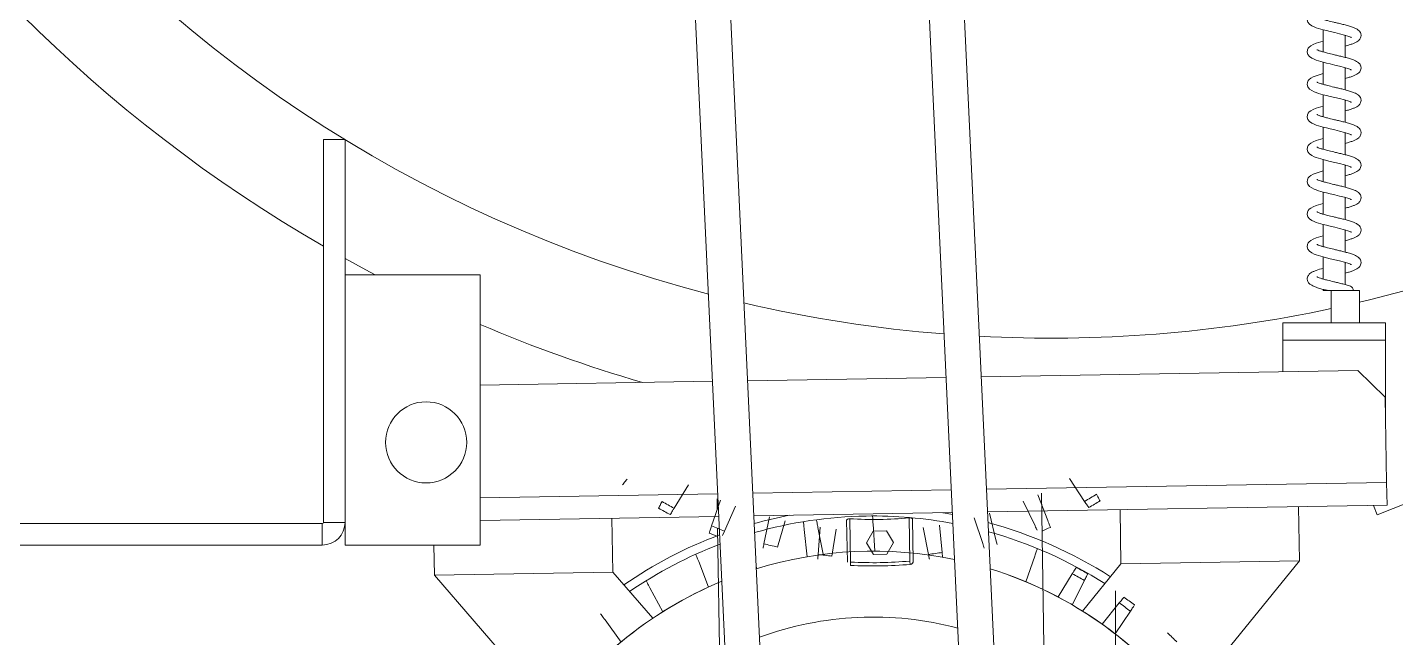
# Model space of a CAD drawing. Extents: x -2187 to 96136, y -11110 to 52208.
# Drawn here: x 38513 to 39019, y 18998 to 19224 of the extents above; entities that cross this region are included whole.
import ezdxf

# ---------------------------------------------------------------- set-up
doc = ezdxf.new("R2010")
doc.units = 0
doc.header["$LTSCALE"] = 1000
doc.header["$MEASUREMENT"] = 0

msp = doc.modelspace()

# ---------------------------------------------------------------- linework, layer by layer
at = {"color": 7, "linetype": 'Continuous', "lineweight": 15}
for p, q in [((38839.743, 19646.81), (38875.12, 18886.245)), ((38775.828, 18881.626), (38740.45, 19642.192)), ((38787.168, 18917.605), (38755.082, 19607.421)), ((38828.402, 19610.831), (38860.489, 18921.016)), ((38991.974, 19222.965), (38991.974, 19214.774)), ((39000.006, 19212.779), (39000.006, 19220.967)), ((38991.649, 19214.874), (38991.974, 19214.967)), ((38991.974, 19210.965), (38991.974, 19202.774)), ((39000.006, 19200.779), (39000.006, 19208.967)), ((38991.649, 19202.874), (38991.974, 19202.967)), ((38991.974, 19198.965), (38991.974, 19190.774)), ((39000.006, 19188.779), (39000.006, 19196.967)), ((38991.649, 19190.874), (38991.974, 19190.967)), ((38630.097, 19182.405), (38622.097, 19182.405)), ((38622.097, 19040.805), (38622.097, 19182.405)), ((38630.097, 19040.805), (38630.097, 19182.405)), ((38991.974, 19186.965), (38991.974, 19178.774)), ((39000.006, 19176.779), (39000.006, 19184.967)), ((38991.649, 19178.874), (38991.974, 19178.967)), ((38991.974, 19174.965), (38991.974, 19166.774)), ((39000.006, 19164.779), (39000.006, 19172.967)), ((38991.649, 19166.874), (38991.974, 19166.967)), ((38991.974, 19162.965), (38991.974, 19154.774)), ((39000.006, 19152.779), (39000.006, 19160.967)), ((38991.649, 19154.874), (38991.974, 19154.967)), ((38991.974, 19150.965), (38991.974, 19142.774)), ((39000.006, 19140.779), (39000.006, 19148.967)), ((38991.649, 19142.874), (38991.974, 19142.967)), ((38991.974, 19138.965), (38991.974, 19130.774)), ((39000.006, 19128.779), (39000.006, 19136.967)), ((38680.097, 19132.405), (38630.097, 19132.405)), ((38680.097, 19132.405), (38680.097, 19032.405)), ((38991.649, 19130.874), (38991.974, 19130.967)), ((38991.974, 19126.965), (38991.974, 19126.594)), ((38993.177, 19126.594), (38991.974, 19126.594)), ((38994.907, 19126.594), (39005.404, 19126.594)), ((38994.907, 19126.594), (38994.907, 19114.594)), ((39005.404, 19126.594), (39005.404, 19114.594)), ((38990.829, 19114.594), (38976.99, 19114.594)), ((38976.99, 19114.594), (38976.99, 19108.194)), ((38994.907, 19114.594), (38990.829, 19114.594)), ((38994.907, 19114.594), (39001.228, 19114.594)), ((39014.99, 19114.594), (39001.228, 19114.594)), ((39014.99, 19114.594), (39014.99, 19108.194)), ((39014.99, 19108.194), (38976.99, 19108.194)), ((38976.99, 19108.194), (38976.99, 19096.491)), ((39014.99, 19108.194), (39014.99, 19079.753)), ((38865.427, 19094.631), (39004.702, 19096.953)), ((39014.867, 19087.121), (39004.702, 19096.953)), ((38680.097, 19091.541), (38765.997, 19092.973)), ((38779.001, 19093.19), (38852.423, 19094.414)), ((39015.394, 19055.525), (39014.867, 19087.121)), ((38903.675, 19048.581), (38898.113, 19057)), ((39053.882, 19060.276), (39011.874, 19043.551)), ((38757.107, 19054.649), (38751.828, 19046.05)), ((38886.424, 19050.991), (38890.033, 19041.568)), ((38887.689, 19051.578), (38889.633, 18934.97)), ((39015.534, 19047.126), (39015.394, 19055.525)), ((38765.696, 19039.496), (38768.989, 19049.034)), ((38767.706, 19049.578), (38767.773, 19045.513)), ((38774.567, 19046.831), (38770.455, 19037.616)), ((38867.752, 19044.663), (39015.534, 19047.126)), ((38885.339, 19039.532), (38880.923, 19048.604)), ((38983.118, 19026.583), (38982.785, 19046.58)), ((39011.874, 19043.551), (39010.591, 19047.044)), ((38622.097, 19040.805), (38630.097, 19040.805)), ((38630.097, 19040.805), (38630.097, 19032.405)), ((38680.097, 19041.534), (38768.321, 19043.005)), ((38729.153, 19022.349), (38728.82, 19042.346)), ((38781.325, 19043.222), (38854.748, 19044.446)), ((38785.061, 19032.929), (38787.08, 19042.815)), ((38792.898, 19041.36), (38790.025, 19031.687)), ((38815.916, 19026.104), (38815.658, 19041.589)), ((38817.135, 19026.124), (38816.868, 19042.144)), ((38838.802, 19042.51), (38839.069, 19026.49)), ((38840.029, 19041.996), (38840.288, 19026.51)), ((38865.979, 19032.953), (38862.784, 19042.525)), ((38868.55, 19044.173), (38870.898, 19034.36)), ((38917.127, 19025.483), (38916.794, 19045.48)), ((38488.497, 19040.405), (38621.697, 19040.405)), ((38621.697, 19032.405), (38621.697, 19040.405)), ((38767.888, 19038.608), (38769.65, 18932.97)), ((38770.455, 19037.616), (38769.744, 19036.021)), ((38801.009, 19028.125), (38799.962, 19038.161)), ((38805.023, 19038.913), (38806.941, 19029.006)), ((38805.117, 19028.946), (38805.829, 19039.011)), ((38811.787, 19038.327), (38810.2, 19028.362)), ((38825.432, 19037.563), (38823.021, 19033.223)), ((38825.427, 19040.257), (38826.035, 19030.184)), ((38830.395, 19037.646), (38825.432, 19037.563)), ((38832.949, 19033.388), (38830.395, 19037.646)), ((38845.925, 19028.958), (38844.007, 19038.865)), ((38849.939, 19039.746), (38850.986, 19029.71)), ((38488.497, 19032.405), (38621.697, 19032.405)), ((38680.097, 19032.405), (38630.097, 19032.405)), ((38663.163, 19021.249), (38662.977, 19032.405)), ((38823.021, 19033.223), (38825.575, 19028.965)), ((38830.539, 19029.048), (38832.949, 19033.388)), ((38870.898, 19034.36), (38871.305, 19032.661)), ((38764.524, 19016.879), (38760.915, 19026.303)), ((38817.07, 19024.907), (38817.135, 19026.124)), ((38825.575, 19028.965), (38830.539, 19029.048)), ((38839.174, 19025.276), (38839.069, 19026.49)), ((38850.986, 19029.71), (38851.167, 19027.973)), ((38885.252, 19028.375), (38881.959, 19018.837)), ((38917.127, 19025.483), (38902.936, 19007.986)), ((38983.118, 19026.583), (38917.127, 19025.483)), ((38983.118, 19026.583), (38940.587, 18974.146)), ((38729.153, 19022.349), (38663.163, 19021.249)), ((38663.163, 19021.249), (38707.417, 18970.259)), ((38729.153, 19022.349), (38743.92, 19005.335)), ((38782.398, 19023.698), (38782.194, 19024.55)), ((38893.841, 19013.222), (38899.12, 19021.821)), ((38747.692, 19007.786), (38742.884, 19016.658)), ((38903.594, 19019.337), (38899.084, 19010.31)), ((38915.097, 18898.901), (38915.097, 19015.501)), ((38910.132, 19003.192), (38916.488, 19011.029)), ((38920.599, 19007.982), (38914.95, 18999.621)), ((38732.192, 18996.574), (38726.267, 19004.742))]:
    msp.add_line(p, q, dxfattribs=at)
at = {"color": 8, "linetype": 'Continuous', "lineweight": 15}
for p, q in [((38680.097, 19049.935), (38767.931, 19051.4)), ((38780.935, 19051.616), (38854.357, 19052.84)), ((38867.361, 19053.057), (39015.394, 19055.525))]:
    msp.add_line(p, q, dxfattribs=at)
at = {"color": 7, "linetype": 'Continuous', "lineweight": 15, "flags": 128}
for points in [[(38991.974, 19230.783), (38989.315, 19229.986), (38988.206, 19229.533), (38987.34, 19229.052), (38986.779, 19228.593), (38986.432, 19228.168), (38986.134, 19227.538), (38986.039, 19226.707), (38986.278, 19225.852), (38986.86, 19225.079), (38987.672, 19224.49), (38988.554, 19224.055), (38989.361, 19223.742), (38990.244, 19223.454), (38991.915, 19222.98), (38993.107, 19222.677), (38994.546, 19222.327), (38996.192, 19221.939), (38997.973, 19221.508), (38999.756, 19221.044), (39001.371, 19220.542), (39001.371, 19220.542)], [(38991.974, 19218.783), (38989.315, 19217.986), (38988.206, 19217.533), (38987.34, 19217.052), (38986.779, 19216.593), (38986.432, 19216.168), (38986.134, 19215.538), (38986.039, 19214.707), (38986.278, 19213.852), (38986.86, 19213.079), (38987.672, 19212.49), (38988.554, 19212.055), (38989.361, 19211.742), (38990.244, 19211.454), (38991.915, 19210.98), (38993.107, 19210.677), (38994.546, 19210.327), (38996.192, 19209.939), (38997.973, 19209.508), (38999.756, 19209.044), (39001.371, 19208.542), (39001.371, 19208.542)], [(38991.974, 19206.783), (38989.315, 19205.986), (38988.206, 19205.533), (38987.34, 19205.052), (38986.779, 19204.593), (38986.432, 19204.168), (38986.134, 19203.538), (38986.039, 19202.707), (38986.278, 19201.852), (38986.86, 19201.079), (38987.672, 19200.49), (38988.554, 19200.055), (38989.361, 19199.742), (38990.244, 19199.454), (38991.915, 19198.98), (38993.107, 19198.677), (38994.546, 19198.327), (38996.192, 19197.939), (38997.973, 19197.508), (38999.756, 19197.044), (39001.371, 19196.542), (39001.371, 19196.542)], [(38991.974, 19194.783), (38989.315, 19193.986), (38988.206, 19193.533), (38987.34, 19193.052), (38986.779, 19192.593), (38986.432, 19192.168), (38986.134, 19191.538), (38986.039, 19190.707), (38986.278, 19189.852), (38986.86, 19189.079), (38987.672, 19188.49), (38988.554, 19188.055), (38989.361, 19187.742), (38990.244, 19187.454), (38991.915, 19186.98), (38993.107, 19186.677), (38994.546, 19186.327), (38996.192, 19185.939), (38997.973, 19185.508), (38999.756, 19185.044), (39001.371, 19184.542), (39001.371, 19184.542)], [(38991.974, 19182.783), (38989.315, 19181.986), (38988.206, 19181.533), (38987.34, 19181.052), (38986.779, 19180.593), (38986.432, 19180.168), (38986.134, 19179.538), (38986.039, 19178.707), (38986.278, 19177.852), (38986.86, 19177.079), (38987.672, 19176.49), (38988.554, 19176.055), (38989.361, 19175.742), (38990.244, 19175.454), (38991.915, 19174.98), (38993.107, 19174.677), (38994.546, 19174.327), (38996.192, 19173.939), (38997.973, 19173.508), (38999.756, 19173.044), (39001.371, 19172.542), (39001.371, 19172.542)], [(38991.974, 19170.783), (38989.315, 19169.986), (38988.206, 19169.533), (38987.34, 19169.052), (38986.779, 19168.593), (38986.432, 19168.168), (38986.134, 19167.538), (38986.039, 19166.707), (38986.278, 19165.852), (38986.86, 19165.079), (38987.672, 19164.49), (38988.554, 19164.055), (38989.361, 19163.742), (38990.244, 19163.454), (38991.915, 19162.98), (38993.107, 19162.677), (38994.546, 19162.327), (38996.192, 19161.939), (38997.973, 19161.508), (38999.756, 19161.044), (39001.371, 19160.542), (39001.371, 19160.542)], [(38991.974, 19158.783), (38989.315, 19157.986), (38988.206, 19157.533), (38987.34, 19157.052), (38986.779, 19156.593), (38986.432, 19156.168), (38986.134, 19155.538), (38986.039, 19154.707), (38986.278, 19153.852), (38986.86, 19153.079), (38987.672, 19152.49), (38988.554, 19152.055), (38989.361, 19151.742), (38990.244, 19151.454), (38991.915, 19150.98), (38993.107, 19150.677), (38994.546, 19150.327), (38996.192, 19149.939), (38997.973, 19149.508), (38999.756, 19149.044), (39001.371, 19148.542), (39001.371, 19148.542)], [(38991.974, 19146.783), (38989.315, 19145.986), (38988.206, 19145.533), (38987.34, 19145.052), (38986.779, 19144.593), (38986.432, 19144.168), (38986.134, 19143.538), (38986.039, 19142.707), (38986.278, 19141.852), (38986.86, 19141.079), (38987.672, 19140.49), (38988.554, 19140.055), (38989.361, 19139.742), (38990.244, 19139.454), (38991.915, 19138.98), (38993.107, 19138.677), (38994.546, 19138.327), (38996.192, 19137.939), (38997.973, 19137.508), (38999.756, 19137.044), (39001.371, 19136.542), (39001.371, 19136.542)], [(38641.278, 19132.405), (38637.826, 19134.23), (38630.097, 19138.434)], [(39005.404, 19122.206), (39009.087, 19123.086), (39021.916, 19126.385)], [(38851.198, 19044.387), (38852.886, 19044.107), (38854.779, 19043.771)]]:
    msp.add_lwpolyline(points, dxfattribs=at)
at = {"color": 7, "linetype": 'Continuous', "lineweight": 15}
msp.add_circle((38660.097, 19070.405), 15, dxfattribs=at)
for centre, radius, start, end in [((38890.995, 19608.94), 538, 180.43809, 240.01256), ((38890.995, 19608.94), 500, 180.43809, 255.34526), ((39001.291, 19126.632), 1.731, 358.74922, 65.94886), ((38890.995, 19608.94), 500, 256.89931, 265.48973), ((38890.995, 19608.94), 500, 266.98888, 281.9949), ((38890.995, 19608.94), 538, 246.92078, 253.709), ((38825.474, 19183.935), 156.321, 300.01735, 301.89286), ((38825.474, 19183.935), 159.087, 240.0772, 241.83301), ((38825.474, 19183.935), 156.321, 240.01735, 241.89286), ((38825.474, 19183.935), 159.088, 300.0772, 301.83301), ((38621.697, 19040.805), 0.4, 270, 0), ((38621.697, 19040.805), 8.4, 270, 0), ((38825.474, 18883.935), 162.5, 101.01838, 105.7158), ((38825.474, 18883.935), 159.25, 90.9551, 105.98704), ((38825.474, 19183.935), 142.052, 266.52652, 275.38369), ((38825.474, 18883.935), 159.25, 79.33929, 90.9551), ((38825.474, 18883.935), 162.5, 57.30841, 74.85408), ((38825.474, 18883.935), 162.5, 110.47224, 124.6018), ((38825.474, 19183.935), 159.088, 247.5772, 248.79779), ((38825.474, 19183.935), 156.321, 247.51735, 249.39286), ((38825.474, 18883.935), 159.25, 57.43862, 74.47806), ((38825.474, 19183.935), 159.088, 293.11242, 294.33301), ((38825.474, 18883.935), 159.25, 110.84826, 124.47159), ((38825.474, 19183.935), 156.321, 255.01735, 256.89286), ((38825.474, 18883.935), 146.25, 78.13001, 107.19632), ((38825.474, 19183.935), 156.321, 262.51735, 264.39286), ((38839.069, 19026.49), 1.219, 274.93513, 0.9551), ((38825.474, 19183.935), 156.321, 277.51735, 279.39286), ((38825.474, 19183.935), 159.25, 266.97508, 274.93513), ((38825.474, 18883.935), 146.25, 35.25633, 72.7967), ((38825.474, 18883.935), 146.25, 35.7353, 72.7967), ((38825.474, 18883.935), 156.321, 60.01735, 61.89286), ((38825.474, 18883.935), 159.087, 60.0772, 61.83301), ((38825.474, 18883.935), 146.25, 112.52962, 146.65388), ((38825.474, 18883.935), 146.25, 112.52962, 146.17491), ((38825.474, 18883.935), 156.321, 52.51735, 54.39286), ((38825.474, 18883.935), 159.087, 52.5772, 54.33301), ((38825.474, 18883.935), 121.875, 75.13778, 110.18854), ((38825.474, 18883.935), 159.087, 45.0772, 46.83301)]:
    msp.add_arc(centre, radius, start, end, dxfattribs=at)
for points, knots in [([(39000.006, 19216.969), (39000.305, 19217.048), (39001.103, 19217.257), (39002.255, 19217.605), (39003.444, 19218.044), (39004.369, 19218.496), (39005.015, 19218.953), (39005.447, 19219.398), (39005.835, 19220.04), (39005.976, 19220.738), (39005.917, 19221.352), (39005.76, 19221.815), (39005.538, 19222.195), (39005.351, 19222.441), (39005.191, 19222.608), (39005.074, 19222.712), (39005.001, 19222.771), (39004.926, 19222.824), (39004.809, 19222.908), (39004.552, 19223.088), (39004.137, 19223.353), (39003.335, 19223.749), (39002.133, 19224.188), (39000.493, 19224.662), (38998.86, 19225.076), (38997.292, 19225.456), (38995.495, 19225.876), (38993.676, 19226.316), (38992.042, 19226.744), (38990.869, 19227.109), (38990.082, 19227.382), (38989.621, 19227.617), (38989.6, 19227.613), (38989.593, 19227.612)], [0, 0, 0, 0, 0.0285952, 0.0761955, 0.1241062, 0.1716083, 0.2108316, 0.2395278, 0.2648766, 0.2981721, 0.3190702, 0.3454717, 0.358496, 0.3689234, 0.3768081, 0.3798698, 0.382417, 0.3847304, 0.3875432, 0.3958286, 0.4250802, 0.4717151, 0.5360947, 0.5921166, 0.6429562, 0.6890391, 0.7301891, 0.798723, 0.8495475, 0.8909822, 0.9342724, 0.9781317, 1, 1, 1, 1]), ([(39000.319, 19220.869), (39000.237, 19220.843), (39000.143, 19220.812), (39000.023, 19220.779), (39000.006, 19220.775)], [0, 0, 0, 0, 0.86299823, 1, 1, 1, 1]), ([(39001.371, 19220.542), (39001.614, 19220.454), (39002.037, 19220.301), (39002.315, 19220.176), (39002.351, 19220.174), (39002.365, 19220.174)], [0, 0, 0, 0, 0.4544799, 0.7918507, 1, 1, 1, 1]), ([(39000.006, 19204.969), (39000.305, 19205.048), (39001.103, 19205.257), (39002.255, 19205.605), (39003.444, 19206.044), (39004.369, 19206.496), (39005.015, 19206.953), (39005.447, 19207.398), (39005.835, 19208.04), (39005.976, 19208.738), (39005.917, 19209.352), (39005.76, 19209.815), (39005.538, 19210.195), (39005.351, 19210.441), (39005.191, 19210.608), (39005.074, 19210.712), (39005.001, 19210.771), (39004.926, 19210.824), (39004.809, 19210.908), (39004.552, 19211.088), (39004.137, 19211.353), (39003.335, 19211.749), (39002.133, 19212.188), (39000.493, 19212.662), (38998.86, 19213.076), (38997.292, 19213.456), (38995.495, 19213.876), (38993.676, 19214.316), (38992.042, 19214.744), (38990.869, 19215.109), (38990.082, 19215.382), (38989.621, 19215.617), (38989.6, 19215.613), (38989.593, 19215.612)], [0, 0, 0, 0, 0.0285952, 0.0761955, 0.1241062, 0.1716083, 0.2108316, 0.2395278, 0.2648766, 0.2981721, 0.3190702, 0.3454717, 0.358496, 0.3689234, 0.3768081, 0.3798698, 0.382417, 0.3847304, 0.3875432, 0.3958286, 0.4250802, 0.4717151, 0.5360947, 0.5921166, 0.6429562, 0.6890391, 0.7301891, 0.798723, 0.8495475, 0.8909822, 0.9342724, 0.9781317, 1, 1, 1, 1]), ([(39000.319, 19208.869), (39000.237, 19208.843), (39000.143, 19208.812), (39000.023, 19208.779), (39000.006, 19208.775)], [0, 0, 0, 0, 0.8629982, 1, 1, 1, 1]), ([(39001.371, 19208.542), (39001.614, 19208.454), (39002.037, 19208.301), (39002.315, 19208.176), (39002.351, 19208.174), (39002.365, 19208.174)], [0, 0, 0, 0, 0.4544799, 0.7918507, 1, 1, 1, 1]), ([(39000.006, 19192.969), (39000.305, 19193.048), (39001.103, 19193.257), (39002.255, 19193.605), (39003.444, 19194.044), (39004.369, 19194.496), (39005.015, 19194.953), (39005.447, 19195.398), (39005.835, 19196.04), (39005.976, 19196.738), (39005.917, 19197.352), (39005.76, 19197.815), (39005.538, 19198.195), (39005.351, 19198.441), (39005.191, 19198.608), (39005.074, 19198.712), (39005.001, 19198.771), (39004.926, 19198.824), (39004.809, 19198.908), (39004.552, 19199.088), (39004.137, 19199.353), (39003.335, 19199.749), (39002.133, 19200.188), (39000.493, 19200.662), (38998.86, 19201.076), (38997.292, 19201.456), (38995.495, 19201.876), (38993.676, 19202.316), (38992.042, 19202.744), (38990.869, 19203.109), (38990.082, 19203.382), (38989.621, 19203.617), (38989.6, 19203.613), (38989.593, 19203.612)], [0, 0, 0, 0, 0.0285952, 0.0761955, 0.1241062, 0.1716083, 0.2108316, 0.2395278, 0.2648766, 0.2981721, 0.3190702, 0.3454717, 0.358496, 0.3689234, 0.3768081, 0.3798698, 0.382417, 0.3847304, 0.3875432, 0.3958286, 0.4250802, 0.4717151, 0.5360947, 0.5921166, 0.6429562, 0.6890391, 0.7301891, 0.798723, 0.8495475, 0.8909822, 0.9342724, 0.9781317, 1, 1, 1, 1]), ([(39000.319, 19196.869), (39000.237, 19196.843), (39000.143, 19196.812), (39000.023, 19196.779), (39000.006, 19196.775)], [0, 0, 0, 0, 0.8629982, 1, 1, 1, 1]), ([(39001.371, 19196.542), (39001.614, 19196.454), (39002.037, 19196.301), (39002.315, 19196.176), (39002.351, 19196.174), (39002.365, 19196.174)], [0, 0, 0, 0, 0.4544799, 0.7918507, 1, 1, 1, 1]), ([(39000.006, 19180.969), (39000.305, 19181.048), (39001.103, 19181.257), (39002.255, 19181.605), (39003.444, 19182.044), (39004.369, 19182.496), (39005.015, 19182.953), (39005.447, 19183.398), (39005.835, 19184.04), (39005.976, 19184.738), (39005.917, 19185.352), (39005.76, 19185.815), (39005.538, 19186.195), (39005.351, 19186.441), (39005.191, 19186.608), (39005.074, 19186.712), (39005.001, 19186.771), (39004.926, 19186.824), (39004.809, 19186.908), (39004.552, 19187.088), (39004.137, 19187.353), (39003.335, 19187.749), (39002.133, 19188.188), (39000.493, 19188.662), (38998.86, 19189.076), (38997.292, 19189.456), (38995.495, 19189.876), (38993.676, 19190.316), (38992.042, 19190.744), (38990.869, 19191.109), (38990.082, 19191.382), (38989.621, 19191.617), (38989.6, 19191.613), (38989.593, 19191.612)], [0, 0, 0, 0, 0.02859518, 0.0761955, 0.12410622, 0.1716083, 0.21083163, 0.23952782, 0.26487664, 0.29817208, 0.31907023, 0.34547174, 0.358496, 0.36892338, 0.37680808, 0.37986977, 0.38241696, 0.38473035, 0.38754317, 0.39582859, 0.42508018, 0.47171513, 0.53609467, 0.5921166, 0.64295618, 0.68903907, 0.73018912, 0.79872303, 0.84954751, 0.8909822, 0.93427243, 0.97813168, 1, 1, 1, 1]), ([(39000.319, 19184.869), (39000.237, 19184.843), (39000.143, 19184.812), (39000.023, 19184.779), (39000.006, 19184.775)], [0, 0, 0, 0, 0.8629982, 1, 1, 1, 1]), ([(39001.371, 19184.542), (39001.614, 19184.454), (39002.037, 19184.301), (39002.315, 19184.176), (39002.351, 19184.174), (39002.365, 19184.174)], [0, 0, 0, 0, 0.45447993, 0.7918507, 1, 1, 1, 1]), ([(39000.006, 19168.969), (39000.305, 19169.048), (39001.103, 19169.257), (39002.255, 19169.605), (39003.444, 19170.044), (39004.369, 19170.496), (39005.015, 19170.953), (39005.447, 19171.398), (39005.835, 19172.04), (39005.976, 19172.738), (39005.917, 19173.352), (39005.76, 19173.815), (39005.538, 19174.195), (39005.351, 19174.441), (39005.191, 19174.608), (39005.074, 19174.712), (39005.001, 19174.771), (39004.926, 19174.824), (39004.809, 19174.908), (39004.552, 19175.088), (39004.137, 19175.353), (39003.335, 19175.749), (39002.133, 19176.188), (39000.493, 19176.662), (38998.86, 19177.076), (38997.292, 19177.456), (38995.495, 19177.876), (38993.676, 19178.316), (38992.042, 19178.744), (38990.869, 19179.109), (38990.082, 19179.382), (38989.621, 19179.617), (38989.6, 19179.613), (38989.593, 19179.612)], [0, 0, 0, 0, 0.0285952, 0.0761955, 0.1241062, 0.1716083, 0.2108316, 0.2395278, 0.2648766, 0.2981721, 0.3190702, 0.3454717, 0.358496, 0.3689234, 0.3768081, 0.3798698, 0.382417, 0.3847304, 0.3875432, 0.3958286, 0.4250802, 0.4717151, 0.5360947, 0.5921166, 0.6429562, 0.6890391, 0.7301891, 0.798723, 0.8495475, 0.8909822, 0.9342724, 0.9781317, 1, 1, 1, 1]), ([(39000.319, 19172.869), (39000.237, 19172.843), (39000.143, 19172.812), (39000.023, 19172.779), (39000.006, 19172.775)], [0, 0, 0, 0, 0.8629982, 1, 1, 1, 1]), ([(39001.371, 19172.542), (39001.614, 19172.454), (39002.037, 19172.301), (39002.315, 19172.176), (39002.351, 19172.174), (39002.365, 19172.174)], [0, 0, 0, 0, 0.4544799, 0.7918507, 1, 1, 1, 1]), ([(39000.006, 19156.969), (39000.305, 19157.048), (39001.103, 19157.257), (39002.255, 19157.605), (39003.444, 19158.044), (39004.369, 19158.496), (39005.015, 19158.953), (39005.447, 19159.398), (39005.835, 19160.04), (39005.976, 19160.738), (39005.917, 19161.352), (39005.76, 19161.815), (39005.538, 19162.195), (39005.351, 19162.441), (39005.191, 19162.608), (39005.074, 19162.712), (39005.001, 19162.771), (39004.926, 19162.824), (39004.809, 19162.908), (39004.552, 19163.088), (39004.137, 19163.353), (39003.335, 19163.749), (39002.133, 19164.188), (39000.493, 19164.662), (38998.86, 19165.076), (38997.292, 19165.456), (38995.495, 19165.876), (38993.676, 19166.316), (38992.042, 19166.744), (38990.869, 19167.109), (38990.082, 19167.382), (38989.621, 19167.617), (38989.6, 19167.613), (38989.593, 19167.612)], [0, 0, 0, 0, 0.0285952, 0.0761955, 0.1241062, 0.1716083, 0.2108316, 0.2395278, 0.2648766, 0.2981721, 0.3190702, 0.3454717, 0.358496, 0.3689234, 0.3768081, 0.3798698, 0.382417, 0.3847304, 0.3875432, 0.3958286, 0.4250802, 0.4717151, 0.5360947, 0.5921166, 0.6429562, 0.6890391, 0.7301891, 0.798723, 0.8495475, 0.8909822, 0.9342724, 0.9781317, 1, 1, 1, 1]), ([(39000.319, 19160.869), (39000.237, 19160.843), (39000.143, 19160.812), (39000.023, 19160.779), (39000.006, 19160.775)], [0, 0, 0, 0, 0.8629982, 1, 1, 1, 1]), ([(39001.371, 19160.542), (39001.614, 19160.454), (39002.037, 19160.301), (39002.315, 19160.176), (39002.351, 19160.174), (39002.365, 19160.174)], [0, 0, 0, 0, 0.45447993, 0.7918507, 1, 1, 1, 1]), ([(39000.006, 19144.969), (39000.305, 19145.048), (39001.103, 19145.257), (39002.255, 19145.605), (39003.444, 19146.044), (39004.369, 19146.496), (39005.015, 19146.953), (39005.447, 19147.398), (39005.835, 19148.04), (39005.976, 19148.738), (39005.917, 19149.352), (39005.76, 19149.815), (39005.538, 19150.195), (39005.351, 19150.441), (39005.191, 19150.608), (39005.074, 19150.712), (39005.001, 19150.771), (39004.926, 19150.824), (39004.809, 19150.908), (39004.552, 19151.088), (39004.137, 19151.353), (39003.335, 19151.749), (39002.133, 19152.188), (39000.493, 19152.662), (38998.86, 19153.076), (38997.292, 19153.456), (38995.495, 19153.876), (38993.676, 19154.316), (38992.042, 19154.744), (38990.869, 19155.109), (38990.082, 19155.382), (38989.621, 19155.617), (38989.6, 19155.613), (38989.593, 19155.612)], [0, 0, 0, 0, 0.0285952, 0.0761955, 0.1241062, 0.1716083, 0.2108316, 0.2395278, 0.2648766, 0.2981721, 0.3190702, 0.3454717, 0.358496, 0.3689234, 0.3768081, 0.3798698, 0.382417, 0.3847304, 0.3875432, 0.3958286, 0.4250802, 0.4717151, 0.5360947, 0.5921166, 0.6429562, 0.6890391, 0.7301891, 0.798723, 0.8495475, 0.8909822, 0.9342724, 0.9781317, 1, 1, 1, 1]), ([(39000.319, 19148.869), (39000.237, 19148.843), (39000.143, 19148.812), (39000.023, 19148.779), (39000.006, 19148.775)], [0, 0, 0, 0, 0.8629982, 1, 1, 1, 1]), ([(39001.371, 19148.542), (39001.614, 19148.454), (39002.037, 19148.301), (39002.315, 19148.176), (39002.351, 19148.174), (39002.365, 19148.174)], [0, 0, 0, 0, 0.4544799, 0.7918507, 1, 1, 1, 1]), ([(39001.991, 19140.215), (39001.481, 19140.368), (39000.508, 19140.661), (38998.856, 19141.076), (38997.293, 19141.456), (38995.495, 19141.876), (38993.676, 19142.316), (38992.042, 19142.744), (38990.869, 19143.109), (38990.082, 19143.382), (38989.621, 19143.617), (38989.6, 19143.613), (38989.593, 19143.612)], [0, 0, 0, 0, 0.1207616, 0.230352, 0.3296888, 0.4183924, 0.5661249, 0.6756828, 0.7649999, 0.8583169, 0.9528604, 1, 1, 1, 1]), ([(39000.006, 19132.969), (39000.305, 19133.048), (39001.103, 19133.257), (39002.255, 19133.605), (39003.444, 19134.044), (39004.369, 19134.496), (39005.015, 19134.953), (39005.447, 19135.398), (39005.835, 19136.04), (39005.976, 19136.738), (39005.917, 19137.352), (39005.76, 19137.815), (39005.538, 19138.195), (39005.351, 19138.441), (39005.191, 19138.608), (39005.074, 19138.712), (39005.001, 19138.771), (39004.926, 19138.824), (39004.809, 19138.908), (39004.552, 19139.088), (39004.135, 19139.353), (39003.351, 19139.748), (39002.49, 19140.043), (39001.991, 19140.215)], [0, 0, 0, 0, 0.0533398, 0.1421307, 0.2315006, 0.3201082, 0.3932731, 0.4468014, 0.4940856, 0.556193, 0.5951751, 0.644423, 0.6687177, 0.6881683, 0.702876, 0.7085871, 0.7133385, 0.7176538, 0.7229006, 0.7383558, 0.79292, 0.8799101, 1, 1, 1, 1]), ([(39000.319, 19136.869), (39000.237, 19136.843), (39000.143, 19136.812), (39000.023, 19136.779), (39000.006, 19136.775)], [0, 0, 0, 0, 0.8629982, 1, 1, 1, 1]), ([(38991.974, 19134.783), (38991.041, 19134.526), (38989.634, 19134.139), (38988.194, 19133.549), (38987.37, 19133.102), (38986.82, 19132.66), (38986.415, 19132.189), (38986.07, 19131.491), (38985.987, 19130.665), (38986.244, 19129.782), (38986.859, 19129.014), (38987.612, 19128.497), (38988.472, 19128.076), (38989.36, 19127.734), (38990.423, 19127.392), (38991.691, 19127.032), (38992.801, 19126.751), (38993.333, 19126.622), (38993.447, 19126.594)], [0, 0, 0, 0, 0.14418376, 0.21751881, 0.2869778, 0.34179934, 0.38080866, 0.42324781, 0.47530174, 0.53332054, 0.59939128, 0.67096635, 0.73523105, 0.78683499, 0.83937026, 0.92733156, 0.98445696, 1, 1, 1, 1]), ([(39001.371, 19136.542), (39001.614, 19136.454), (39002.037, 19136.301), (39002.315, 19136.176), (39002.351, 19136.174), (39002.365, 19136.174)], [0, 0, 0, 0, 0.4544799, 0.7918507, 1, 1, 1, 1]), ([(39001.991, 19128.215), (39001.481, 19128.368), (39000.508, 19128.661), (38998.856, 19129.076), (38997.293, 19129.456), (38995.495, 19129.876), (38993.676, 19130.316), (38992.042, 19130.744), (38990.869, 19131.109), (38990.082, 19131.382), (38989.621, 19131.617), (38989.6, 19131.613), (38989.593, 19131.612)], [0, 0, 0, 0, 0.1207616, 0.230352, 0.3296888, 0.4183924, 0.5661249, 0.6756828, 0.7649999, 0.8583169, 0.9528604, 1, 1, 1, 1]), ([(38993.447, 19126.594), (38993.445, 19126.594), (38993.435, 19126.594), (38993.496, 19126.594), (38993.698, 19126.594), (38994.287, 19126.594), (38995.525, 19126.594), (38997.397, 19126.594), (38999.662, 19126.594), (39001.61, 19126.594), (39002.63, 19126.594), (39003.022, 19126.594)], [0, 0, 0, 0, 0.00236173, 0.0205161, 0.05021367, 0.10900619, 0.2270891, 0.41885027, 0.61770242, 0.85302995, 1, 1, 1, 1]), ([(38734.46, 19056.842), (38733.999, 19056.274), (38733.171, 19055.253), (38732.855, 19054.863), (38732.714, 19054.69)], [0, 0, 0, 0, 0.5568555, 1, 1, 1, 1]), ([(38908.063, 19051.213), (38908.412, 19050.57), (38909.038, 19049.414), (38909.278, 19048.972), (38909.384, 19048.776)], [0, 0, 0, 0, 0.5568555, 1, 1, 1, 1]), ([(38746.116, 19046.055), (38746.25, 19046.324), (38746.492, 19046.807), (38747.089, 19048.003), (38747.354, 19048.534)], [0, 0, 0, 0, 0.5566655, 1, 1, 1, 1]), ([(38751.828, 19046.05), (38751.445, 19045.426), (38750.757, 19044.306), (38750.494, 19043.878), (38750.378, 19043.688)], [0, 0, 0, 0, 0.5568555, 1, 1, 1, 1]), ([(38905.203, 19046.269), (38905.037, 19046.52), (38904.74, 19046.971), (38904.002, 19048.086), (38903.675, 19048.581)], [0, 0, 0, 0, 0.5566655, 1, 1, 1, 1]), ([(38799.962, 19038.161), (38799.886, 19038.889), (38799.75, 19040.196), (38799.697, 19040.696), (38799.674, 19040.917)], [0, 0, 0, 0, 0.5568555, 1, 1, 1, 1]), ([(38804.496, 19041.634), (38804.554, 19041.339), (38804.656, 19040.808), (38804.91, 19039.495), (38805.023, 19038.913)], [0, 0, 0, 0, 0.55666548, 1, 1, 1, 1]), ([(38815.658, 19041.589), (38815.672, 19041.663), (38815.701, 19041.809), (38815.946, 19041.997), (38816.298, 19042.118), (38816.629, 19042.154), (38816.815, 19042.146), (38816.868, 19042.144)], [0, 0, 0, 0, 0.2463549, 0.4933342, 0.7212509, 0.921145, 1, 1, 1, 1]), ([(38825.26, 19043.023), (38825.278, 19042.723), (38825.31, 19042.183), (38825.391, 19040.848), (38825.427, 19040.257)], [0, 0, 0, 0, 0.55666548, 1, 1, 1, 1]), ([(38838.802, 19042.51), (38838.925, 19042.516), (38839.17, 19042.527), (38839.505, 19042.468), (38839.778, 19042.36), (38839.983, 19042.199), (38840.013, 19042.067), (38840.029, 19041.996)], [0, 0, 0, 0, 0.1824716, 0.3647796, 0.5520884, 0.7579671, 1, 1, 1, 1]), ([(38890.033, 19041.568), (38890.295, 19040.885), (38890.765, 19039.657), (38890.945, 19039.188), (38891.024, 19038.98)], [0, 0, 0, 0, 0.5568555, 1, 1, 1, 1]), ([(38764.792, 19036.876), (38764.89, 19037.16), (38765.066, 19037.671), (38765.503, 19038.935), (38765.696, 19039.496)], [0, 0, 0, 0, 0.5566655, 1, 1, 1, 1]), ([(38886.101, 19037.967), (38886.084, 19038.001), (38885.94, 19038.297), (38885.621, 19038.952), (38885.339, 19039.532)], [0, 0, 0, 0, 0.1141488, 1, 1, 1, 1]), ([(38784.713, 19031.224), (38784.72, 19031.261), (38784.786, 19031.583), (38784.932, 19032.297), (38785.061, 19032.929)], [0, 0, 0, 0, 0.1141488, 1, 1, 1, 1]), ([(38866.529, 19031.303), (38866.517, 19031.338), (38866.413, 19031.651), (38866.183, 19032.341), (38865.979, 19032.953)], [0, 0, 0, 0, 0.1141488, 1, 1, 1, 1]), ([(38886.156, 19030.995), (38886.058, 19030.711), (38885.882, 19030.2), (38885.445, 19028.936), (38885.252, 19028.375)], [0, 0, 0, 0, 0.5566655, 1, 1, 1, 1]), ([(38760.915, 19026.303), (38760.653, 19026.986), (38760.183, 19028.213), (38760.003, 19028.683), (38759.924, 19028.891)], [0, 0, 0, 0, 0.5568555, 1, 1, 1, 1]), ([(38804.994, 19027.21), (38804.997, 19027.247), (38805.02, 19027.576), (38805.071, 19028.302), (38805.117, 19028.946)], [0, 0, 0, 0, 0.11414878, 1, 1, 1, 1]), ([(38846.256, 19027.25), (38846.248, 19027.287), (38846.186, 19027.61), (38846.047, 19028.325), (38845.925, 19028.958)], [0, 0, 0, 0, 0.1141488, 1, 1, 1, 1]), ([(38899.12, 19021.821), (38899.503, 19022.445), (38900.191, 19023.565), (38900.454, 19023.993), (38900.57, 19024.183)], [0, 0, 0, 0, 0.5568555, 1, 1, 1, 1]), ([(38904.832, 19021.816), (38904.698, 19021.547), (38904.456, 19021.064), (38903.858, 19019.868), (38903.594, 19019.337)], [0, 0, 0, 0, 0.5566655, 1, 1, 1, 1]), ([(38742.884, 19016.658), (38742.536, 19017.301), (38741.91, 19018.457), (38741.67, 19018.899), (38741.564, 19019.094)], [0, 0, 0, 0, 0.5568555, 1, 1, 1, 1]), ([(38916.488, 19011.029), (38916.949, 19011.597), (38917.777, 19012.618), (38918.093, 19013.008), (38918.234, 19013.181)], [0, 0, 0, 0, 0.5568555, 1, 1, 1, 1]), ([(38922.15, 19010.278), (38921.982, 19010.029), (38921.679, 19009.582), (38920.931, 19008.473), (38920.599, 19007.982)], [0, 0, 0, 0, 0.5566655, 1, 1, 1, 1]), ([(38726.267, 19004.742), (38725.838, 19005.335), (38725.066, 19006.399), (38724.771, 19006.805), (38724.64, 19006.986)], [0, 0, 0, 0, 0.5568555, 1, 1, 1, 1])]:
    msp.add_open_spline(points, degree=3, knots=knots, dxfattribs=at)
msp.add_open_spline([(38839.069, 19026.49), (38835.416, 19026.238), (38828.111, 19025.735), (38820.794, 19025.995), (38817.135, 19026.124)], degree=3, dxfattribs=at)

doc.saveas('drawing.dxf')
